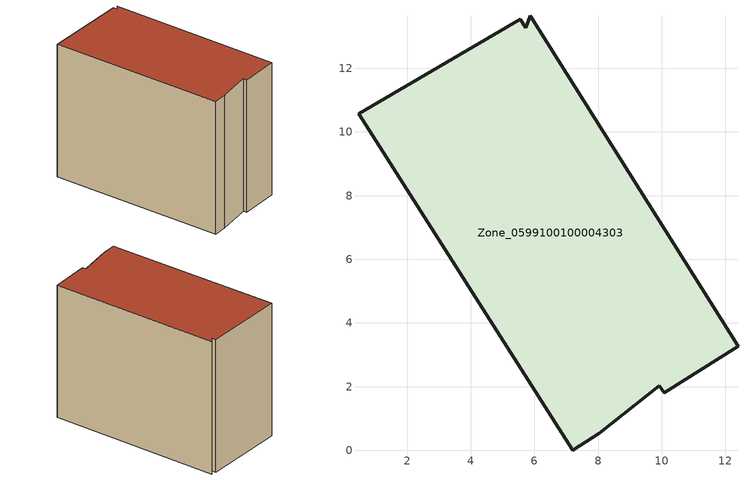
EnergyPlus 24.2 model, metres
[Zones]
Zone_0599100100004303
 floor ground (C_G): 10.07,1.81 9.92,2.03 8.04,0.53 7.2,0 0.47,10.57 5.56,13.54 5.73,13.27 5.87,13.65 12.39,3.27 z0
 wall outside (C_F): 12.39,3.27 5.87,13.65 5.73,13.27 5.56,13.54 0.47,10.57 7.2,0 8.04,0.53 9.92,2.03 10.07,1.81 12.39,3.27 z0:9.86
 roof outside (C_R): 9.92,2.03 10.07,1.81 12.39,3.27 5.87,13.65 5.73,13.27 5.56,13.54 0.47,10.57 7.2,0 8.04,0.53 z9.86
[BUILDING]
Pand.0599100100004303: North Axis=0; Terrain=City; Loads Convergence Tolerance Value=0.04; Temperature Convergence Tolerance Value=0.4; Solar Distribution=FullExterior; Maximum Number of Warmup Days=25; Minimum Number of Warmup Days=1
[Site:Location]
Rotterdam.The.Hague.AP_ZH_NLD Design_Conditions: Latitude=51.96; Longitude=4.45; Time Zone=1; Elevation=-4.5
[SITE:GROUNDTEMPERATURE:BUILDINGSURFACE]
18, 18, 18, 18, 18, 18, 18, 18, 18, 18, 18, 18
[MATERIAL] Thermal Absorptance=0.9; Solar Absorptance=0.7; Visible Absorptance=0.7
Name | Roughness | Thickness | Conductivity | Density | Specific Heat
G.TC.2006-2014 | MediumSmooth | 0.15 | 0.06 | 540 | 1210
F.TC.2006-2014 | Rough | 0.3 | 0.12 | 1920 | 840
R.TC.2006-2014 | MediumRough | 0.2 | 0.08 | 1500 | 1000
[CONSTRUCTION]
C_G: G.TC.2006-2014
C_F: F.TC.2006-2014
C_R: R.TC.2006-2014
[ZONE]
Zone_0599100100004303: Type=1; Multiplier=1; Ceiling Height=Autocalculate; Volume=Autocalculate; Floor Area=autocalculate; Part of Total Floor Area=Yes
[ZONEINFILTRATION:DESIGNFLOWRATE]
Infil_Zone_0599100100004303: Zone or ZoneList or Space or SpaceList=Zone_0599100100004303; Schedule=AlwaysOn; Design Flow Rate Calculation Method=Flow/Area; Flow Rate per Floor Area=0.0015; Constant Term Coefficient=1; Temperature Term Coefficient=0; Velocity Term Coefficient=0; Velocity Squared Term Coefficient=0
[HVACTEMPLATE:ZONE:IDEALLOADSAIRSYSTEM]
Zone_0599100100004303: Maximum Heating Supply Air Temperature=50; Minimum Cooling Supply Air Temperature=13; Maximum Heating Supply Air Humidity Ratio=0.0156; Minimum Cooling Supply Air Humidity Ratio=0.0077; Heating Limit=NoLimit; Cooling Limit=NoLimit; Dehumidification Control Type=ConstantSensibleHeatRatio; Cooling Sensible Heat Ratio=0.7; Dehumidification Setpoint=60; Humidification Control Type=None; Humidification Setpoint=30; Outdoor Air Method=None; Outdoor Air Flow Rate per Person=0.00944; Outdoor Air Flow Rate per Zone Floor Area=0; Outdoor Air Flow Rate per Zone=0; Demand Controlled Ventilation Type=None; Outdoor Air Economizer Type=NoEconomizer; Heat Recovery Type=None; Sensible Heat Recovery Effectiveness=0.7; Latent Heat Recovery Effectiveness=0.65
[ZONECONTROL:THERMOSTAT]
ThermostatControl_Zone_0599100100004303: Zone or ZoneList=Zone_0599100100004303; Control Type Schedule=DualSetpointControlType; Control 1=Thermostat_Zone_0599100100004303; Temperature Difference Between Cutout And Setpoint=0
[THERMOSTATSETPOINT:DUALSETPOINT]
Thermostat_Zone_0599100100004303: Heating Setpoint Temperature Schedule=HeatingSetpoint_Zone_0599100100004303; Cooling Setpoint Temperature Schedule=CoolingSetpoint_Zone_0599100100004303
[SCHEDULE:COMPACT]
HeatingSetpoint_Zone_0599100100004303: Through: 12/31, For: AllDays, Until: 24:00, 21
CoolingSetpoint_Zone_0599100100004303: Through: 12/31, For: AllDays, Until: 24:00, 24
DualSetpointControlType: Through: 12/31, For: AllDays, Until: 24:00, 4
AlwaysOn: Through: 12/31, For: AllDays, Until: 24:00, 1
